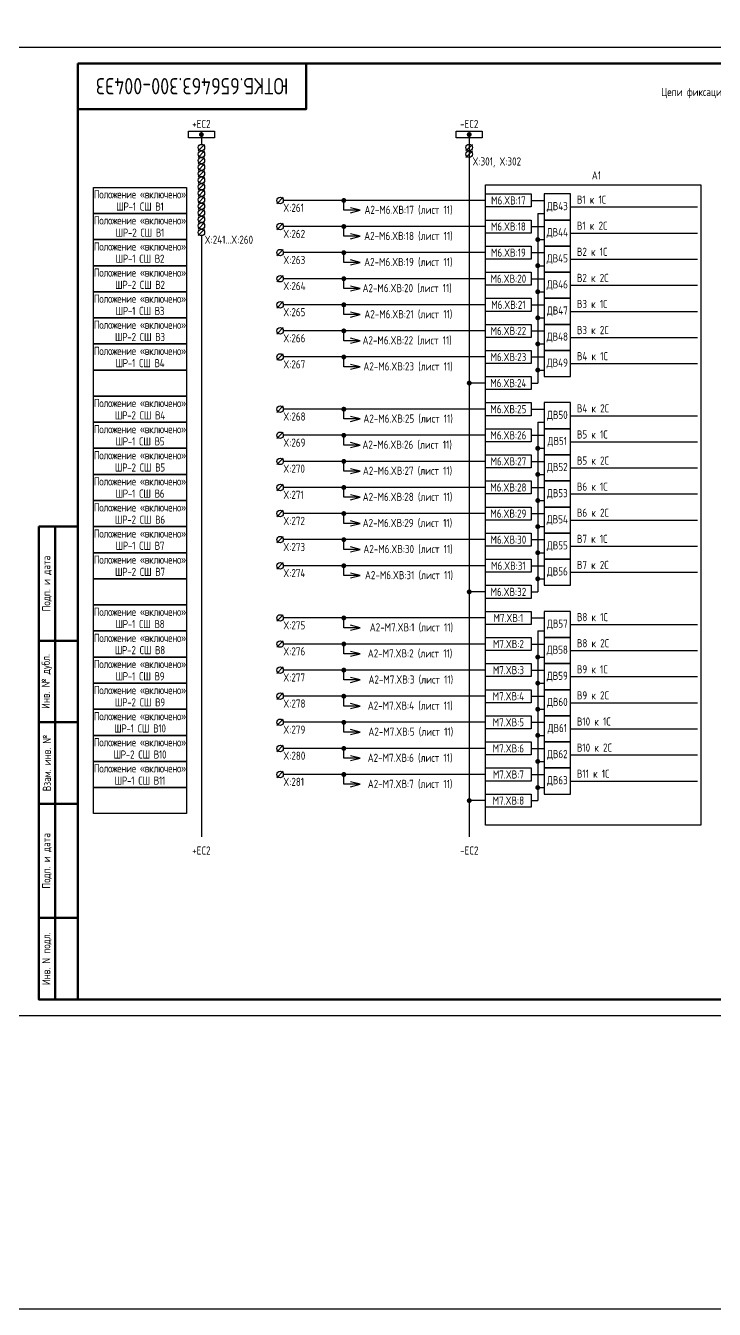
# Model space of a CAD drawing. Header units: millimetres. Extents: x -1612 to 9998, y -90 to 1220.
# Drawn here: x 3784 to 3995.1, y -90 to 303.6 of the extents above; entities that cross this region are included whole.
import ezdxf

# ---------------------------------------------------------------- set-up
doc = ezdxf.new("R2010")
doc.units = ezdxf.units.MM
doc.styles.add('Gost_type_A', font='GOST_A.TTF')

# ---------------------------------------------------------------- blocks, each defined once
blk = doc.blocks.new('Формат_А3')
blk.add_lwpolyline([(-420, 297), (0, 297), (0, 0), (-420, 0)], close=True)
at = {"lineweight": 50}
blk.add_lwpolyline([(-400, 292), (-5, 292), (-5, 5), (-400, 5)], close=True, dxfattribs=at)
blk = doc.blocks.new('Штамп левый нижний')
at = {"lineweight": 50}
for points in [[(-12, 145), (-7, 145), (-7, 110), (-12, 110)], [(-7, 145), (0, 145), (0, 110), (-7, 110)], [(-12, 110), (-7, 110), (-7, 85), (-12, 85)], [(-7, 110), (0, 110), (0, 85), (-7, 85)], [(-12, 85), (-7, 85), (-7, 60), (-12, 60)], [(-7, 85), (0, 85), (0, 60), (-7, 60)], [(-12, 60), (-7, 60), (-7, 25), (-12, 25)], [(-7, 60), (0, 60), (0, 25), (-7, 25)], [(-12, 25), (-7, 25), (-7, 0), (-12, 0)], [(-7, 25), (0, 25), (0, 0), (-7, 0)]]:
    blk.add_lwpolyline(points, close=True, dxfattribs=at)
at = {"char_height": 2.5, "attachment_point": 5, "rotation": 90, "style": 'Gost_type_A'}
for s, insert, width in [('Подп. и дата', (-9.5, 127.5), 35), ('Инв. № дубл.', (-9.5, 97.5), 25), ('Взам. инв. №', (-9.5, 72.5), 25), ('Подп. и дата', (-9.5, 42.5), 35), ('Инв. N подл.', (-9.5, 12.5), 25)]:
    blk.add_mtext(s, dxfattribs=dict(at, insert=insert, width=width))
blk = doc.blocks.new('Штамп угловой верхний')
at = {"lineweight": 50}
blk.add_lwpolyline([(0, 0), (70, 0), (70, -14), (0, -14)], close=True, dxfattribs=at)
blk = doc.blocks.new('POINT')
at = {"const_width": 0.75}
blk.add_lwpolyline([(-0.375, 0, 1), (0.375, 0, 1)], format="xyb", close=True, dxfattribs=at)
blk = doc.blocks.new('Шинка')
blk.add_lwpolyline([(-4, 1), (4, 1), (4, -1), (-4, -1)], close=True)
blk.add_blockref('POINT', (0, 0))

msp = doc.modelspace()

# ---------------------------------------------------------------- linework, layer by layer
for p, q in [((3837.87, 270.17), (3837.87, 267.17)), ((3837.87, 270.17), (3837.87, 267.17)), ((3919.98, 270.17), (3919.98, 54.81)), ((3919.98, 270.17), (3919.98, 267.17)), ((3919.98, 269.17), (3919.98, 267.17)), ((3838.87, 267.17), (3836.87, 265.17)), ((3838.87, 265.17), (3836.87, 263.17)), ((3920.98, 267.17), (3918.98, 265.17)), ((3920.98, 265.17), (3918.98, 263.17)), ((3838.87, 263.17), (3836.87, 261.17)), ((3838.87, 261.17), (3836.87, 259.17)), ((3838.87, 259.17), (3836.87, 257.17)), ((3838.87, 257.17), (3836.87, 255.17)), ((3838.87, 255.17), (3836.87, 253.17)), ((3838.87, 253.17), (3836.87, 251.17)), ((3838.87, 251.17), (3836.87, 249.17)), ((3838.87, 249.17), (3836.87, 247.17)), ((3862.98, 250.97), (3860.98, 248.97)), ((3924.98, 249.97), (3862.98, 249.97)), ((3881.53, 246.97), (3881.53, 249.97)), ((3938.98, 249.97), (3942.98, 249.97)), ((3950.98, 247.97), (3989.98, 247.97)), ((3838.87, 247.17), (3836.87, 245.17)), ((3838.87, 245.17), (3836.87, 243.17)), ((3886.53, 246.97), (3881.53, 246.97)), ((3940.98, 245.97), (3942.98, 245.97)), ((3940.98, 245.97), (3940.98, 193.97)), ((3838.87, 243.17), (3836.87, 241.17)), ((3838.87, 241.17), (3836.87, 239.17)), ((3862.98, 242.97), (3860.98, 240.97)), ((3924.98, 241.97), (3862.98, 241.97)), ((3881.53, 238.97), (3881.53, 241.97)), ((3938.98, 241.97), (3942.98, 241.97)), ((3837.87, 239.17), (3837.87, 54.81)), ((3886.53, 238.97), (3881.53, 238.97)), ((3940.98, 237.97), (3942.98, 237.97)), ((3950.98, 239.97), (3989.98, 239.97)), ((3862.98, 234.97), (3860.98, 232.97)), ((3924.98, 233.97), (3862.98, 233.97)), ((3881.53, 230.97), (3881.53, 233.97)), ((3938.98, 233.97), (3942.98, 233.97)), ((3886.53, 230.97), (3881.53, 230.97)), ((3940.98, 229.97), (3942.98, 229.97)), ((3950.98, 231.97), (3989.98, 231.97)), ((3862.98, 226.97), (3860.98, 224.97)), ((3924.98, 225.97), (3862.98, 225.97)), ((3881.53, 222.97), (3881.53, 225.97)), ((3938.98, 225.97), (3942.98, 225.97)), ((3886.53, 222.97), (3881.53, 222.97)), ((3940.98, 221.97), (3942.98, 221.97)), ((3950.98, 223.97), (3989.98, 223.97)), ((3862.98, 218.97), (3860.98, 216.97)), ((3924.98, 217.97), (3862.98, 217.97)), ((3881.53, 214.97), (3881.53, 217.97)), ((3938.98, 217.97), (3942.98, 217.97)), ((3886.53, 214.97), (3881.53, 214.97)), ((3940.98, 213.97), (3942.98, 213.97)), ((3950.98, 215.97), (3989.98, 215.97)), ((3862.98, 210.97), (3860.98, 208.97)), ((3924.98, 209.97), (3862.98, 209.97)), ((3881.53, 206.97), (3881.53, 209.97)), ((3938.98, 209.97), (3942.98, 209.97)), ((3886.53, 206.97), (3881.53, 206.97)), ((3940.98, 205.97), (3942.98, 205.97)), ((3950.98, 207.97), (3989.98, 207.97)), ((3862.98, 202.97), (3860.98, 200.97)), ((3924.98, 201.97), (3862.98, 201.97)), ((3881.53, 198.97), (3881.53, 201.97)), ((3938.98, 201.97), (3942.98, 201.97)), ((3886.53, 198.97), (3881.53, 198.97)), ((3940.98, 197.97), (3942.98, 197.97)), ((3950.98, 199.97), (3989.98, 199.97)), ((3924.98, 193.97), (3919.98, 193.97)), ((3938.98, 193.97), (3940.98, 193.97)), ((3862.98, 186.97), (3860.98, 184.97)), ((3924.98, 185.97), (3862.98, 185.97)), ((3881.53, 182.97), (3881.53, 185.97)), ((3938.98, 185.97), (3942.98, 185.97)), ((3886.53, 182.97), (3881.53, 182.97)), ((3940.98, 181.97), (3942.98, 181.97)), ((3940.98, 181.97), (3940.98, 129.97)), ((3950.98, 183.97), (3989.98, 183.97)), ((3862.98, 178.97), (3860.98, 176.97)), ((3924.98, 177.97), (3862.98, 177.97)), ((3881.53, 174.97), (3881.53, 177.97)), ((3938.98, 177.97), (3942.98, 177.97)), ((3886.53, 174.97), (3881.53, 174.97)), ((3940.98, 173.97), (3942.98, 173.97)), ((3950.98, 175.97), (3989.98, 175.97)), ((3862.98, 170.97), (3860.98, 168.97)), ((3924.98, 169.97), (3862.98, 169.97)), ((3881.53, 166.97), (3881.53, 169.97)), ((3938.98, 169.97), (3942.98, 169.97)), ((3886.53, 166.97), (3881.53, 166.97)), ((3940.98, 165.97), (3942.98, 165.97)), ((3950.98, 167.97), (3989.98, 167.97)), ((3862.98, 162.97), (3860.98, 160.97)), ((3924.98, 161.97), (3862.98, 161.97)), ((3881.53, 158.97), (3881.53, 161.97)), ((3938.98, 161.97), (3942.98, 161.97)), ((3886.53, 158.97), (3881.53, 158.97)), ((3940.98, 157.97), (3942.98, 157.97)), ((3950.98, 159.97), (3989.98, 159.97)), ((3862.98, 154.97), (3860.98, 152.97)), ((3924.98, 153.97), (3862.98, 153.97)), ((3881.53, 150.97), (3881.53, 153.97)), ((3938.98, 153.97), (3942.98, 153.97)), ((3886.53, 150.97), (3881.53, 150.97)), ((3940.98, 149.97), (3942.98, 149.97)), ((3950.98, 151.97), (3989.98, 151.97)), ((3862.98, 146.97), (3860.98, 144.97)), ((3924.98, 145.97), (3862.98, 145.97)), ((3881.53, 142.97), (3881.53, 145.97)), ((3938.98, 145.97), (3942.98, 145.97)), ((3886.53, 142.97), (3881.53, 142.97)), ((3940.98, 141.97), (3942.98, 141.97)), ((3950.98, 143.97), (3989.98, 143.97)), ((3862.98, 138.97), (3860.98, 136.97)), ((3924.98, 137.97), (3862.98, 137.97)), ((3881.53, 134.97), (3881.53, 137.97)), ((3938.98, 137.97), (3942.98, 137.97)), ((3886.53, 134.97), (3881.53, 134.97)), ((3940.98, 133.97), (3942.98, 133.97)), ((3950.98, 135.97), (3989.98, 135.97)), ((3924.98, 129.97), (3919.98, 129.97)), ((3938.98, 129.97), (3940.98, 129.97)), ((3862.98, 122.97), (3860.98, 120.97)), ((3924.98, 121.97), (3862.98, 121.97)), ((3881.53, 118.97), (3881.53, 121.97)), ((3886.53, 118.97), (3881.53, 118.97)), ((3938.98, 121.97), (3942.98, 121.97)), ((3950.98, 119.97), (3989.98, 119.97)), ((3862.98, 114.97), (3860.98, 112.97)), ((3940.98, 117.97), (3942.98, 117.97)), ((3940.98, 117.97), (3940.98, 65.97)), ((3924.98, 113.97), (3862.98, 113.97)), ((3881.53, 110.97), (3881.53, 113.97)), ((3886.53, 110.97), (3881.53, 110.97)), ((3938.98, 113.97), (3942.98, 113.97)), ((3950.98, 111.97), (3989.98, 111.97)), ((3862.98, 106.97), (3860.98, 104.97)), ((3940.98, 109.97), (3942.98, 109.97)), ((3924.98, 105.97), (3862.98, 105.97)), ((3881.53, 102.97), (3881.53, 105.97)), ((3886.53, 102.97), (3881.53, 102.97)), ((3938.98, 105.97), (3942.98, 105.97)), ((3950.98, 103.97), (3989.98, 103.97)), ((3862.98, 98.97), (3860.98, 96.97)), ((3940.98, 101.97), (3942.98, 101.97)), ((3924.98, 97.97), (3862.98, 97.97)), ((3881.53, 94.97), (3881.53, 97.97)), ((3886.53, 94.97), (3881.53, 94.97)), ((3938.98, 97.97), (3942.98, 97.97)), ((3950.98, 95.97), (3989.98, 95.97)), ((3862.98, 90.97), (3860.98, 88.97)), ((3940.98, 93.97), (3942.98, 93.97)), ((3924.98, 89.97), (3862.98, 89.97)), ((3881.53, 86.97), (3881.53, 89.97)), ((3886.53, 86.97), (3881.53, 86.97)), ((3938.98, 89.97), (3942.98, 89.97)), ((3950.98, 87.97), (3989.98, 87.97)), ((3862.98, 82.97), (3860.98, 80.97)), ((3940.98, 85.97), (3942.98, 85.97)), ((3924.98, 81.97), (3862.98, 81.97)), ((3881.53, 78.97), (3881.53, 81.97)), ((3886.53, 78.97), (3881.53, 78.97)), ((3938.98, 81.97), (3942.98, 81.97)), ((3950.98, 79.97), (3989.98, 79.97)), ((3862.98, 74.97), (3860.98, 72.97)), ((3940.98, 77.97), (3942.98, 77.97)), ((3924.98, 73.97), (3862.98, 73.97)), ((3881.53, 70.97), (3881.53, 73.97)), ((3886.53, 70.97), (3881.53, 70.97)), ((3938.98, 73.97), (3942.98, 73.97)), ((3950.98, 71.97), (3989.98, 71.97)), ((3940.98, 69.97), (3942.98, 69.97)), ((3924.98, 65.97), (3919.98, 65.97)), ((3938.98, 65.97), (3940.98, 65.97))]:
    msp.add_line(p, q)
for points in [[(-1612, 1220), (9998.36, 1220), (9998.36, -90), (-1612, -90)], [(3833.27, 245.97), (3804.77, 245.97), (3804.77, 253.97), (3833.27, 253.97)], [(3924.98, 254.75), (3990.98, 254.75), (3990.98, 58.41), (3924.98, 58.41)], [(3924.98, 251.97), (3938.98, 251.97), (3938.98, 247.97), (3924.98, 247.97)], [(3833.27, 237.97), (3804.77, 237.97), (3804.77, 245.97), (3833.27, 245.97)], [(3924.98, 243.97), (3938.98, 243.97), (3938.98, 239.97), (3924.98, 239.97)], [(3833.27, 229.97), (3804.77, 229.97), (3804.77, 237.97), (3833.27, 237.97)], [(3924.98, 235.97), (3938.98, 235.97), (3938.98, 231.97), (3924.98, 231.97)], [(3833.27, 221.97), (3804.77, 221.97), (3804.77, 229.97), (3833.27, 229.97)], [(3924.98, 227.97), (3938.98, 227.97), (3938.98, 223.97), (3924.98, 223.97)], [(3833.27, 213.97), (3804.77, 213.97), (3804.77, 221.97), (3833.27, 221.97)], [(3924.98, 219.97), (3938.98, 219.97), (3938.98, 215.97), (3924.98, 215.97)], [(3833.27, 205.97), (3804.77, 205.97), (3804.77, 213.97), (3833.27, 213.97)], [(3924.98, 211.97), (3938.98, 211.97), (3938.98, 207.97), (3924.98, 207.97)], [(3833.27, 197.97), (3804.77, 197.97), (3804.77, 205.97), (3833.27, 205.97)], [(3924.98, 203.97), (3938.98, 203.97), (3938.98, 199.97), (3924.98, 199.97)], [(3833.27, 189.97), (3804.77, 189.97), (3804.77, 197.97), (3833.27, 197.97)], [(3924.98, 195.97), (3938.98, 195.97), (3938.98, 191.97), (3924.98, 191.97)], [(3833.27, 181.97), (3804.77, 181.97), (3804.77, 189.97), (3833.27, 189.97)], [(3924.98, 187.97), (3938.98, 187.97), (3938.98, 183.97), (3924.98, 183.97)], [(3833.27, 173.97), (3804.77, 173.97), (3804.77, 181.97), (3833.27, 181.97)], [(3924.98, 179.97), (3938.98, 179.97), (3938.98, 175.97), (3924.98, 175.97)], [(3833.27, 165.97), (3804.77, 165.97), (3804.77, 173.97), (3833.27, 173.97)], [(3924.98, 171.97), (3938.98, 171.97), (3938.98, 167.97), (3924.98, 167.97)], [(3833.27, 157.97), (3804.77, 157.97), (3804.77, 165.97), (3833.27, 165.97)], [(3924.98, 163.97), (3938.98, 163.97), (3938.98, 159.97), (3924.98, 159.97)], [(3833.27, 149.97), (3804.77, 149.97), (3804.77, 157.97), (3833.27, 157.97)], [(3924.98, 155.97), (3938.98, 155.97), (3938.98, 151.97), (3924.98, 151.97)], [(3833.27, 141.97), (3804.77, 141.97), (3804.77, 149.97), (3833.27, 149.97)], [(3924.98, 147.97), (3938.98, 147.97), (3938.98, 143.97), (3924.98, 143.97)], [(3833.27, 133.97), (3804.77, 133.97), (3804.77, 141.97), (3833.27, 141.97)], [(3924.98, 139.97), (3938.98, 139.97), (3938.98, 135.97), (3924.98, 135.97)], [(3833.27, 125.97), (3804.77, 125.97), (3804.77, 133.97), (3833.27, 133.97)], [(3924.98, 131.97), (3938.98, 131.97), (3938.98, 127.97), (3924.98, 127.97)], [(3833.27, 117.97), (3804.77, 117.97), (3804.77, 125.97), (3833.27, 125.97)], [(3924.98, 123.97), (3938.98, 123.97), (3938.98, 119.97), (3924.98, 119.97)], [(3833.27, 109.97), (3804.77, 109.97), (3804.77, 117.97), (3833.27, 117.97)], [(3924.98, 115.97), (3938.98, 115.97), (3938.98, 111.97), (3924.98, 111.97)], [(3833.27, 101.97), (3804.77, 101.97), (3804.77, 109.97), (3833.27, 109.97)], [(3924.98, 107.97), (3938.98, 107.97), (3938.98, 103.97), (3924.98, 103.97)], [(3833.27, 93.97), (3804.77, 93.97), (3804.77, 101.97), (3833.27, 101.97)], [(3924.98, 99.97), (3938.98, 99.97), (3938.98, 95.97), (3924.98, 95.97)], [(3833.27, 85.97), (3804.77, 85.97), (3804.77, 93.97), (3833.27, 93.97)], [(3924.98, 91.97), (3938.98, 91.97), (3938.98, 87.97), (3924.98, 87.97)], [(3833.27, 77.97), (3804.77, 77.97), (3804.77, 85.97), (3833.27, 85.97)], [(3924.98, 83.97), (3938.98, 83.97), (3938.98, 79.97), (3924.98, 79.97)], [(3833.27, 69.97), (3804.77, 69.97), (3804.77, 77.97), (3833.27, 77.97)], [(3924.98, 75.97), (3938.98, 75.97), (3938.98, 71.97), (3924.98, 71.97)], [(3833.27, 61.97), (3804.77, 61.97), (3804.77, 69.97), (3833.27, 69.97)], [(3924.98, 67.97), (3938.98, 67.97), (3938.98, 63.97), (3924.98, 63.97)]]:
    msp.add_lwpolyline(points, close=True)
at = {"ltscale": 4}
for points in [[(3942.98, 243.97), (3950.98, 243.97), (3950.98, 251.97), (3942.98, 251.97)], [(3942.98, 235.97), (3950.98, 235.97), (3950.98, 243.97), (3942.98, 243.97)], [(3942.98, 227.97), (3950.98, 227.97), (3950.98, 235.97), (3942.98, 235.97)], [(3942.98, 219.97), (3950.98, 219.97), (3950.98, 227.97), (3942.98, 227.97)], [(3942.98, 211.97), (3950.98, 211.97), (3950.98, 219.97), (3942.98, 219.97)], [(3942.98, 203.97), (3950.98, 203.97), (3950.98, 211.97), (3942.98, 211.97)], [(3942.98, 195.97), (3950.98, 195.97), (3950.98, 203.97), (3942.98, 203.97)], [(3942.98, 179.97), (3950.98, 179.97), (3950.98, 187.97), (3942.98, 187.97)], [(3942.98, 171.97), (3950.98, 171.97), (3950.98, 179.97), (3942.98, 179.97)], [(3942.98, 163.97), (3950.98, 163.97), (3950.98, 171.97), (3942.98, 171.97)], [(3942.98, 155.97), (3950.98, 155.97), (3950.98, 163.97), (3942.98, 163.97)], [(3942.98, 147.97), (3950.98, 147.97), (3950.98, 155.97), (3942.98, 155.97)], [(3942.98, 139.97), (3950.98, 139.97), (3950.98, 147.97), (3942.98, 147.97)], [(3942.98, 131.97), (3950.98, 131.97), (3950.98, 139.97), (3942.98, 139.97)], [(3942.98, 115.97), (3950.98, 115.97), (3950.98, 123.97), (3942.98, 123.97)], [(3942.98, 107.97), (3950.98, 107.97), (3950.98, 115.97), (3942.98, 115.97)], [(3942.98, 99.97), (3950.98, 99.97), (3950.98, 107.97), (3942.98, 107.97)], [(3942.98, 91.97), (3950.98, 91.97), (3950.98, 99.97), (3942.98, 99.97)], [(3942.98, 83.97), (3950.98, 83.97), (3950.98, 91.97), (3942.98, 91.97)], [(3942.98, 75.97), (3950.98, 75.97), (3950.98, 83.97), (3942.98, 83.97)], [(3942.98, 67.97), (3950.98, 67.97), (3950.98, 75.97), (3942.98, 75.97)]]:
    msp.add_lwpolyline(points, close=True, dxfattribs=at)
for points in [[(3883.53, 246.22), (3886.53, 246.97), (3883.53, 247.72)], [(3883.53, 238.22), (3886.53, 238.97), (3883.53, 239.72)], [(3883.53, 230.22), (3886.53, 230.97), (3883.53, 231.72)], [(3883.53, 222.22), (3886.53, 222.97), (3883.53, 223.72)], [(3883.53, 214.22), (3886.53, 214.97), (3883.53, 215.72)], [(3883.53, 206.22), (3886.53, 206.97), (3883.53, 207.72)], [(3883.53, 198.22), (3886.53, 198.97), (3883.53, 199.72)], [(3883.53, 182.22), (3886.53, 182.97), (3883.53, 183.72)], [(3883.53, 174.22), (3886.53, 174.97), (3883.53, 175.72)], [(3883.53, 166.22), (3886.53, 166.97), (3883.53, 167.72)], [(3883.53, 158.22), (3886.53, 158.97), (3883.53, 159.72)], [(3883.53, 150.22), (3886.53, 150.97), (3883.53, 151.72)], [(3883.53, 142.22), (3886.53, 142.97), (3883.53, 143.72)], [(3883.53, 134.22), (3886.53, 134.97), (3883.53, 135.72)], [(3883.53, 118.22), (3886.53, 118.97), (3883.53, 119.72)], [(3883.53, 110.22), (3886.53, 110.97), (3883.53, 111.72)], [(3883.53, 102.22), (3886.53, 102.97), (3883.53, 103.72)], [(3883.53, 94.22), (3886.53, 94.97), (3883.53, 95.72)], [(3883.53, 86.22), (3886.53, 86.97), (3883.53, 87.72)], [(3883.53, 78.22), (3886.53, 78.97), (3883.53, 79.72)], [(3883.53, 70.22), (3886.53, 70.97), (3883.53, 71.72)]]:
    msp.add_lwpolyline(points)
for centre in [(3837.87, 266.17), (3837.87, 264.17), (3919.98, 266.17), (3919.98, 264.17), (3837.87, 262.17), (3837.87, 260.17), (3837.87, 258.17), (3837.87, 256.17), (3837.87, 254.17), (3837.87, 252.17), (3837.87, 250.17), (3837.87, 248.17), (3861.98, 249.97), (3837.87, 246.17), (3837.87, 244.17), (3837.87, 242.17), (3837.87, 240.17), (3861.98, 241.97), (3861.98, 233.97), (3861.98, 225.97), (3861.98, 217.97), (3861.98, 209.97), (3861.98, 201.97), (3861.98, 185.97), (3861.98, 177.97), (3861.98, 169.97), (3861.98, 161.97), (3861.98, 153.97), (3861.98, 145.97), (3861.98, 137.97), (3861.98, 121.97), (3861.98, 113.97), (3861.98, 105.97), (3861.98, 97.97), (3861.98, 89.97), (3861.98, 81.97), (3861.98, 73.97)]:
    msp.add_circle(centre, 1)

# ---------------------------------------------------------------- block references
for name, p in [('Формат_А3', (4200, 0)), ('Штамп угловой верхний', (3800, 292)), ('Шинка', (3837.87, 270.17)), ('Шинка', (3919.98, 270.17)), ('POINT', (3940.98, 237.97)), ('POINT', (3940.98, 229.97)), ('POINT', (3940.98, 221.97)), ('POINT', (3940.98, 213.97)), ('POINT', (3940.98, 205.97)), ('POINT', (3940.98, 197.97)), ('POINT', (3919.98, 193.97)), ('POINT', (3940.98, 173.97)), ('POINT', (3940.98, 165.97)), ('POINT', (3940.98, 157.97)), ('Штамп левый нижний', (3800, 5)), ('POINT', (3940.98, 149.97)), ('POINT', (3940.98, 141.97)), ('POINT', (3940.98, 133.97)), ('POINT', (3919.98, 129.97)), ('POINT', (3940.98, 109.97)), ('POINT', (3940.98, 101.97)), ('POINT', (3940.98, 93.97)), ('POINT', (3940.98, 85.97)), ('POINT', (3940.98, 77.97)), ('POINT', (3940.98, 69.97)), ('POINT', (3919.98, 65.97))]:
    msp.add_blockref(name, p)
at = {"xscale": -1}
for p in [(3881.53, 249.97), (3881.53, 241.97), (3881.53, 233.97), (3881.53, 225.97), (3881.53, 217.97), (3881.53, 209.97), (3881.53, 201.97), (3881.53, 185.97), (3881.53, 177.97), (3881.53, 169.97), (3881.53, 161.97), (3881.53, 153.97), (3881.53, 145.97), (3881.53, 137.97), (3881.53, 121.97), (3881.53, 113.97), (3881.53, 105.97), (3881.53, 97.97), (3881.53, 89.97), (3881.53, 81.97), (3881.53, 73.97)]:
    msp.add_blockref('POINT', p, dxfattribs=at)
at = {"rotation": 180}
for p in [(3881.53, 249.97), (3881.53, 241.97), (3881.53, 233.97), (3881.53, 225.97), (3881.53, 217.97), (3881.53, 209.97), (3881.53, 201.97), (3881.53, 185.97), (3881.53, 177.97), (3881.53, 169.97), (3881.53, 161.97), (3881.53, 153.97), (3881.53, 145.97), (3881.53, 137.97), (3881.53, 121.97), (3881.53, 113.97), (3881.53, 105.97), (3881.53, 97.97), (3881.53, 89.97), (3881.53, 81.97), (3881.53, 73.97)]:
    msp.add_blockref('POINT', p, dxfattribs=at)

# ---------------------------------------------------------------- texts
at = {"insert": (3835, 285), "char_height": 5, "width": 70, "attachment_point": 5, "rotation": 180, "style": 'Gost_type_A'}
msp.add_mtext('ЮТКБ.656463.300-004Э3', dxfattribs=at)
at = {"char_height": 2.5, "style": 'Gost_type_A'}
for s, insert, width, attachment_point, line_spacing_factor in [('Цепи фиксации присоединений', (3999.61, 282.89), 181, 5, 0.9), ('A1', (3958.97, 256.38), 66, 8, 0.9), ('{\\T0.95;Положение «включено» ШР-1 СШ В1}', (3819.02, 249.97), 28.5021, 5, 0.9), ('A2-M6.XВ:17 (лист 11)', (3887.87, 246.97), 31, 4, 0.8), ('{\\T0.95;Положение «включено» ШР-2 СШ В1}', (3819.02, 241.97), 28.5021, 5, 0.9), ('A2-M6.XВ:18 (лист 11)', (3887.78, 238.97), 31, 4, 0.8), ('{\\T0.95;Положение «включено» ШР-1 СШ В2}', (3819.02, 233.97), 28.5021, 5, 0.9), ('A2-M6.XВ:19 (лист 11)', (3887.78, 230.97), 31, 4, 0.8), ('{\\T0.95;Положение «включено» ШР-2 СШ В2}', (3819.02, 225.97), 28.5021, 5, 0.9), ('A2-M6.XВ:20 (лист 11)', (3887.28, 222.97), 31, 4, 0.8), ('{\\T0.95;Положение «включено» ШР-1 СШ В3}', (3819.02, 217.97), 28.5021, 5, 0.9), ('A2-M6.XВ:21 (лист 11)', (3887.83, 214.97), 31, 4, 0.8), ('{\\T0.95;Положение «включено» ШР-2 СШ В3}', (3819.02, 209.97), 28.5021, 5, 0.9), ('A2-M6.XВ:22 (лист 11)', (3887.28, 206.97), 31, 4, 0.8), ('{\\T0.95;Положение «включено» ШР-1 СШ В4}', (3819.02, 201.97), 28.5021, 5, 0.9), ('A2-M6.XВ:23 (лист 11)', (3887.53, 198.97), 31, 4, 0.8), ('{\\T0.95;Положение «включено» ШР-2 СШ В4}', (3819.02, 185.97), 28.5021, 5, 0.9), ('{\\T0.95;Положение «включено» ШР-1 СШ В5}', (3819.02, 177.97), 28.5021, 5, 0.9), ('A2-M6.XВ:25 (лист 11)', (3887.53, 182.97), 31, 4, 0.8), ('A2-M6.XВ:26 (лист 11)', (3887.24, 174.97), 31, 4, 0.8), ('{\\T0.95;Положение «включено» ШР-2 СШ В5}', (3819.02, 169.97), 28.5021, 5, 0.9), ('A2-M6.XВ:27 (лист 11)', (3887.38, 166.97), 31, 4, 0.8), ('{\\T0.95;Положение «включено» ШР-1 СШ В6}', (3819.02, 161.97), 28.5021, 5, 0.9), ('A2-M6.XВ:28 (лист 11)', (3887.32, 158.97), 31, 4, 0.8), ('{\\T0.95;Положение «включено» ШР-2 СШ В6}', (3819.02, 153.97), 28.5021, 5, 0.9), ('A2-M6.XВ:29 (лист 11)', (3887.32, 150.97), 31, 4, 0.8), ('{\\T0.95;Положение «включено» ШР-1 СШ В7}', (3819.02, 145.97), 28.5021, 5, 0.9), ('A2-M6.XВ:30 (лист 11)', (3887.53, 142.97), 31, 4, 0.8), ('{\\T0.95;Положение «включено» ШР-2 СШ В7}', (3819.02, 137.97), 28.5021, 5, 0.9), ('A2-M6.XВ:31 (лист 11)', (3888.01, 134.97), 31, 4, 0.8), ('{\\T0.95;Положение «включено» ШР-1 СШ В8}', (3819.02, 121.97), 28.5021, 5, 0.9), ('A2-M7.XВ:1 (лист 11)', (3889.49, 118.97), 31, 4, 0.8), ('{\\T0.95;Положение «включено» ШР-2 СШ В8}', (3819.02, 113.97), 28.5021, 5, 0.9), ('A2-M7.XВ:2 (лист 11)', (3888.88, 110.97), 31, 4, 0.8), ('{\\T0.95;Положение «включено» ШР-1 СШ В9}', (3819.02, 105.97), 28.5021, 5, 0.9), ('A2-M7.XВ:3 (лист 11)', (3889.1, 102.97), 31, 4, 0.8), ('{\\T0.95;Положение «включено» ШР-2 СШ В9}', (3819.02, 97.97), 28.5021, 5, 0.9), ('A2-M7.XВ:4 (лист 11)', (3888.88, 94.97), 31, 4, 0.8), ('{\\T0.95;Положение «включено» ШР-1 СШ В10}', (3819.02, 89.97), 28.5021, 5, 0.9), ('A2-M7.XВ:5 (лист 11)', (3889.07, 86.97), 31, 4, 0.8), ('{\\T0.95;Положение «включено» ШР-2 СШ В10}', (3819.02, 81.97), 28.5021, 5, 0.9), ('A2-M7.XВ:6 (лист 11)', (3888.86, 78.97), 31, 4, 0.8), ('{\\T0.95;Положение «включено» ШР-1 СШ В11}', (3819.02, 73.97), 28.5021, 5, 0.9), ('A2-M7.XВ:7 (лист 11)', (3888.88, 70.97), 31, 4, 0.8)]:
    msp.add_mtext(s, dxfattribs=dict(at, insert=insert, width=width, attachment_point=attachment_point, line_spacing_factor=line_spacing_factor))
for s, insert, width, attachment_point in [('+EC2', (3837.87, 272.17), 10, 8), ('-EC2', (3919.98, 272.17), 10, 8), ('M6.XВ:17', (3931.98, 249.97), 14, 5), ('ДВ43', (3946.98, 247.97), 7.9998, 5), ('В1 к 1С', (3952.98, 248.97), 35.7119, 7), ('M6.XВ:18', (3931.98, 241.97), 14, 5), ('ДВ44', (3946.98, 239.97), 7.9998, 5), ('В1 к 2С', (3952.98, 240.97), 41.1416, 7), ('M6.XВ:19', (3931.98, 233.97), 14, 5), ('ДВ45', (3946.98, 231.97), 7.9998, 5), ('В2 к 1С', (3952.98, 232.97), 27.8465, 7), ('M6.XВ:20', (3931.98, 225.97), 14, 5), ('ДВ46', (3946.98, 223.97), 7.9998, 5), ('В2 к 2С', (3952.98, 224.97), 27.8465, 7), ('M6.XВ:21', (3931.98, 217.97), 14, 5), ('ДВ47', (3946.98, 215.97), 7.9998, 5), ('В3 к 1С', (3952.98, 216.97), 33.4848, 7), ('M6.XВ:22', (3931.98, 209.97), 14, 5), ('ДВ48', (3946.98, 207.97), 7.9998, 5), ('В3 к 2С', (3952.98, 208.97), 35.3544, 7), ('M6.XВ:23', (3931.98, 201.97), 14, 5), ('ДВ49', (3946.98, 199.97), 7.9998, 5), ('В4 к 1С', (3952.98, 200.97), 27.8465, 7), ('M6.XВ:24', (3931.98, 193.97), 14, 5), ('M6.XВ:25', (3931.98, 185.97), 14, 5), ('ДВ50', (3946.98, 183.97), 7.9998, 5), ('В4 к 2С', (3952.98, 184.97), 27.8465, 7), ('M6.XВ:26', (3931.98, 177.97), 14, 5), ('ДВ51', (3946.98, 175.97), 7.9998, 5), ('В5 к 1С', (3952.98, 176.97), 27.8465, 7), ('M6.XВ:27', (3931.98, 169.97), 14, 5), ('ДВ52', (3946.98, 167.97), 7.9998, 5), ('В5 к 2С', (3952.98, 168.97), 35.933, 7), ('M6.XВ:28', (3931.98, 161.97), 14, 5), ('ДВ53', (3946.98, 159.97), 7.9998, 5), ('В6 к 1С', (3952.98, 160.97), 41.868, 7), ('M6.XВ:29', (3931.98, 153.97), 14, 5), ('В6 к 2С', (3952.98, 152.97), 42.9636, 7), ('ДВ54', (3946.98, 151.97), 7.9998, 5), ('M6.XВ:30', (3931.98, 145.97), 14, 5), ('В7 к 1С', (3952.98, 144.97), 40.0707, 7), ('ДВ55', (3946.98, 143.97), 7.9998, 5), ('M6.XВ:31', (3931.98, 137.97), 14, 5), ('В7 к 2С', (3952.98, 136.97), 38, 7), ('ДВ56', (3946.98, 135.97), 7.9998, 5), ('M6.XВ:32', (3931.98, 129.97), 14, 5), ('M7.XВ:1', (3931.98, 121.97), 14, 5), ('В8 к 1С', (3952.98, 120.97), 29.668, 7), ('ДВ57', (3946.98, 119.97), 7.9998, 5), ('M7.XВ:2', (3931.98, 113.97), 14, 5), ('В8 к 2С', (3952.98, 112.97), 30.6324, 7), ('ДВ58', (3946.98, 111.97), 7.9998, 5), ('M7.XВ:3', (3931.98, 105.97), 14, 5), ('В9 к 1С', (3952.98, 104.97), 30.6324, 7), ('ДВ59', (3946.98, 103.97), 7.9998, 5), ('M7.XВ:4', (3931.98, 97.97), 14, 5), ('В9 к 2С', (3952.98, 96.97), 27.8465, 7), ('ДВ60', (3946.98, 95.97), 7.9998, 5), ('M7.XВ:5', (3931.98, 89.97), 14, 5), ('В10 к 1С', (3952.98, 88.97), 27.8465, 7), ('ДВ61', (3946.98, 87.97), 7.9998, 5), ('M7.XВ:6', (3931.98, 81.97), 14, 5), ('В10 к 2С', (3952.98, 80.97), 27.8465, 7), ('ДВ62', (3946.98, 79.97), 7.9998, 5), ('M7.XВ:7', (3931.98, 73.97), 14, 5), ('В11 к 1С', (3952.98, 72.97), 33.5921, 7), ('ДВ63', (3946.98, 71.97), 7.9998, 5), ('M7.XВ:8', (3931.98, 65.97), 14, 5), ('+EC2', (3837.87, 51.91), 20, 2), ('-EC2', (3919.98, 51.91), 20, 2)]:
    msp.add_mtext(s, dxfattribs=dict(at, insert=insert, width=width, attachment_point=attachment_point))
at = {"color": 6, "char_height": 2.5, "width": 16, "attachment_point": 1, "line_spacing_factor": 0.9, "style": 'Gost_type_A'}
for s, insert in [('X:301, X:302', (3920.98, 263.17)), ('X:241...X:260', (3838.87, 239.17))]:
    msp.add_mtext(s, dxfattribs=dict(at, insert=insert))
at = {"color": 210, "char_height": 2.5, "width": 8, "attachment_point": 1, "line_spacing_factor": 0.9, "style": 'Gost_type_A'}
for s, insert in [('X:261', (3862.98, 248.97)), ('X:262', (3862.98, 240.97)), ('X:263', (3862.98, 232.97)), ('X:264', (3862.98, 224.97)), ('X:265', (3862.98, 216.97)), ('X:266', (3862.98, 208.97)), ('X:267', (3862.98, 200.97)), ('X:268', (3862.98, 184.97)), ('X:269', (3862.98, 176.97)), ('X:270', (3862.98, 168.97)), ('X:271', (3862.98, 160.97)), ('X:272', (3862.98, 152.97)), ('X:273', (3862.98, 144.97)), ('X:274', (3862.98, 136.97)), ('X:275', (3862.98, 120.97)), ('X:276', (3862.98, 112.97)), ('X:277', (3862.98, 104.97)), ('X:278', (3862.98, 96.97)), ('X:279', (3862.98, 88.97)), ('X:280', (3862.98, 80.97)), ('X:281', (3862.98, 72.97))]:
    msp.add_mtext(s, dxfattribs=dict(at, insert=insert))

doc.saveas('drawing.dxf')
